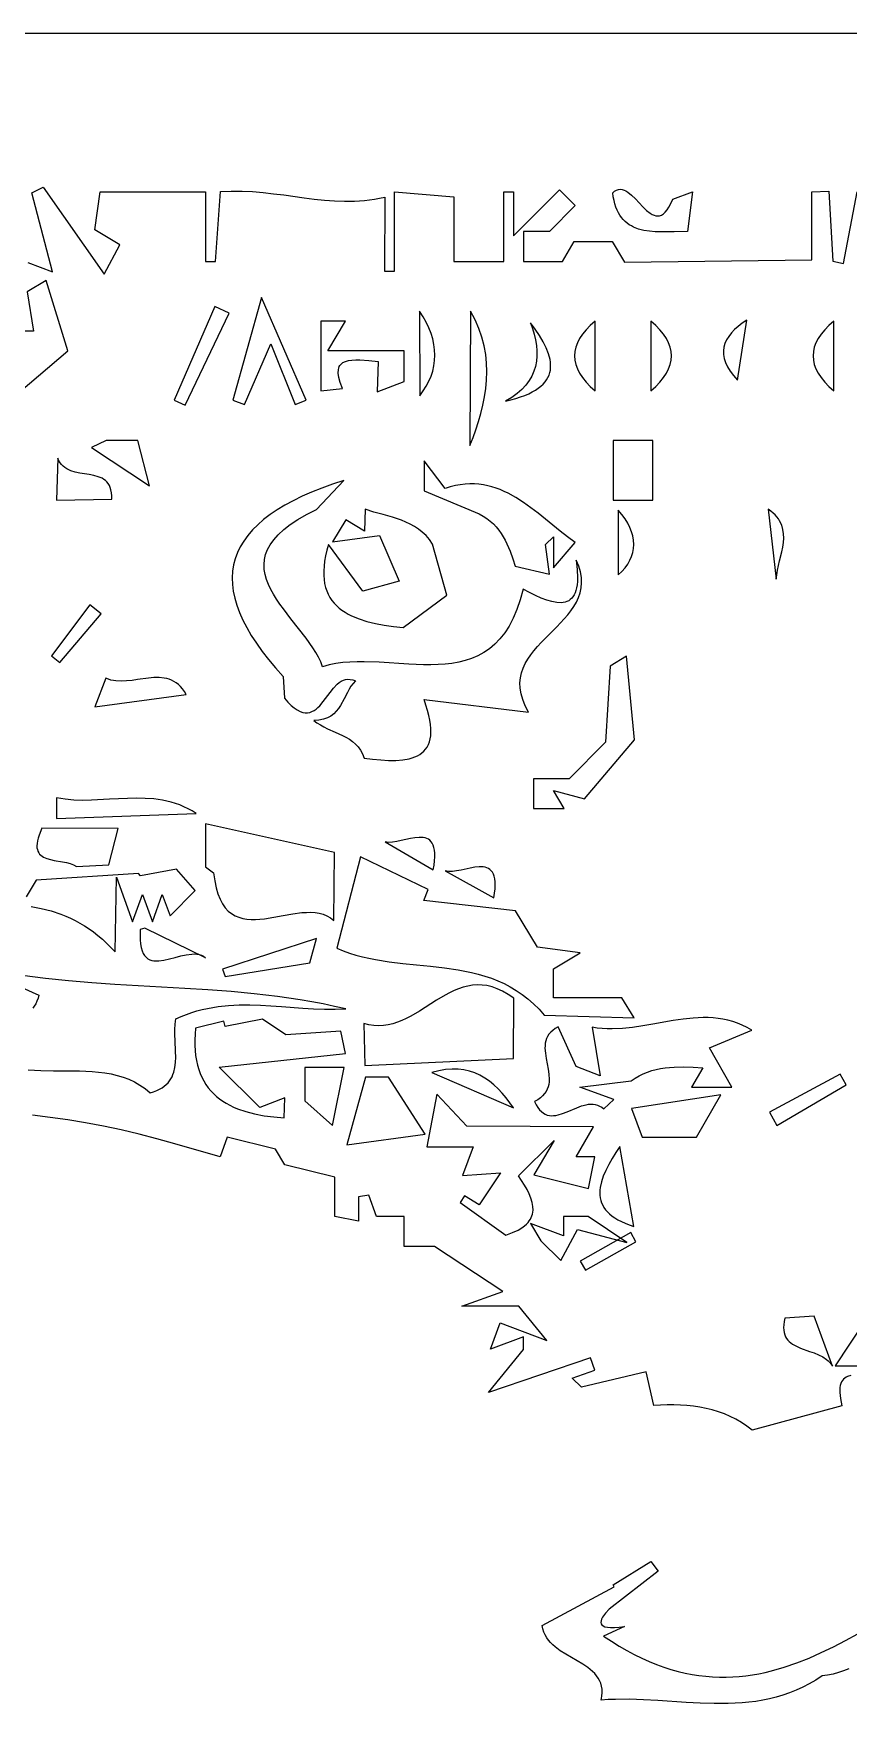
# Model space of a CAD drawing. Header units: metres. Extents: x 0 to 50, y 0 to 30.
# Drawn here: x 32.59 to 38.95, y 16.97 to 30 of the extents above; entities that cross this region are included whole.
import ezdxf

# ---------------------------------------------------------------- set-up
doc = ezdxf.new("R2010")
doc.units = ezdxf.units.M

msp = doc.modelspace()

# ---------------------------------------------------------------- linework, layer by layer
for points in [[(48, 30), (2, 30)], [(32.542372, 28.211739), (32.734108, 28.138952), (32.572945, 28.754949), (32.66086, 28.800547), (33.13813, 28.120566), (33.260617, 28.350417), (33.065368, 28.467662), (33.105824, 28.764582), (33.928771, 28.764582), (33.928771, 28.22099), (34.006364, 28.22099), (34.045246, 28.765961), (34.045246, 28.765961), (34.130199, 28.769628), (34.214036, 28.76907), (34.296859, 28.765011), (34.378769, 28.758172), (34.459869, 28.749275), (34.540261, 28.739042), (34.699325, 28.717458), (34.778203, 28.70755), (34.856779, 28.699196), (34.935157, 28.693116), (35.013437, 28.690032), (35.091723, 28.690668), (35.170115, 28.695744), (35.248716, 28.705984), (35.288126, 28.713265), (35.327628, 28.722108), (35.32543, 28.143334), (35.403023, 28.143334), (35.403023, 28.764076), (35.868576, 28.723767), (35.868576, 28.22099), (36.256536, 28.22099), (36.256536, 28.764582), (36.334129, 28.764582), (36.334129, 28.420677), (36.692161, 28.779004), (36.8152, 28.655864), (36.61346, 28.453958), (36.411721, 28.453958), (36.411721, 28.22099), (36.71433, 28.22099), (36.807441, 28.376302), (37.102291, 28.376302), (37.198714, 28.215465), (38.661894, 28.233194), (38.661894, 28.764582), (38.793601, 28.76787), (38.826742, 28.221577), (38.908161, 28.203735), (39.014232, 28.764582)], [(37.107634, 28.756629), (37.107634, 28.756629), (37.122402, 28.769126), (37.137157, 28.777585), (37.151898, 28.78232), (37.166626, 28.783643), (37.181342, 28.781867), (37.196046, 28.777305), (37.210738, 28.770269), (37.225419, 28.761073), (37.254751, 28.737448), (37.284043, 28.708934), (37.342525, 28.64724), (37.371722, 28.619065), (37.400894, 28.596007), (37.415471, 28.587178), (37.430044, 28.580567), (37.444613, 28.576486), (37.459177, 28.575249), (37.473738, 28.577166), (37.488296, 28.582552), (37.502852, 28.591719), (37.517405, 28.60498), (37.531956, 28.622648), (37.546506, 28.645034), (37.561055, 28.672453), (37.575603, 28.705217), (37.730788, 28.764582), (37.692343, 28.454573), (37.692343, 28.454573), (37.587705, 28.451465), (37.487402, 28.450335), (37.439608, 28.452026), (37.393775, 28.45603), (37.350196, 28.462952), (37.309162, 28.4734), (37.270967, 28.487979), (37.253025, 28.497008), (37.235902, 28.507296), (37.219636, 28.51892), (37.204261, 28.531956), (37.189815, 28.54648), (37.176335, 28.562567), (37.163857, 28.580292), (37.152417, 28.599733), (37.142052, 28.620964), (37.132799, 28.644061), (37.124695, 28.669101), (37.117774, 28.696158), (37.112076, 28.725309), (37.107634, 28.756629)], [(31.930903, 28.076824), (31.859564, 27.878499), (32.011305, 27.474511), (32.451962, 27.539467), (32.460816, 27.47588), (32.133393, 27.431195), (32.201376, 27.2422), (32.136392, 27.133805), (32.397276, 27.133805), (32.855756, 27.521878), (32.684983, 28.072054), (32.537762, 27.983649), (32.586592, 27.677398), (32.082663, 27.677398), (32.430824, 27.898568), (31.930903, 28.076824)], [(34.366574, 27.940088), (34.143098, 27.138961), (34.232285, 27.102965), (34.438952, 27.57777), (34.628311, 27.103273), (34.715044, 27.138312), (34.366574, 27.940088)], [(33.770848, 27.097974), (34.114899, 27.817898), (34.0028, 27.86804), (33.685643, 27.138312), (33.770848, 27.097974)], [(35.600028, 27.83271), (35.601002, 27.172633), (35.601002, 27.172633), (35.628496, 27.20948), (35.652397, 27.24718), (35.672688, 27.285676), (35.689352, 27.324912), (35.70237, 27.36483), (35.711726, 27.405374), (35.717402, 27.446487), (35.719381, 27.488111), (35.717645, 27.53019), (35.712177, 27.572668), (35.70296, 27.615487), (35.689977, 27.65859), (35.673209, 27.701921), (35.65264, 27.745422), (35.628252, 27.789038), (35.600028, 27.83271)], [(35.998218, 27.83271), (35.993184, 26.784353), (35.993184, 26.784353), (36.017048, 26.845468), (36.039473, 26.907435), (36.060096, 26.970199), (36.078551, 27.033702), (36.094474, 27.097888), (36.107501, 27.162699), (36.117266, 27.228079), (36.123405, 27.293971), (36.125553, 27.360318), (36.123346, 27.427063), (36.116419, 27.494149), (36.104407, 27.56152), (36.086945, 27.629118), (36.06367, 27.696887), (36.034216, 27.76477), (35.998218, 27.83271)], [(34.828841, 27.755054), (34.828841, 27.211461), (34.99877, 27.227766), (34.99877, 27.227766), (34.981149, 27.274528), (34.970272, 27.314574), (34.965691, 27.348384), (34.966959, 27.376438), (34.969647, 27.388457), (34.97363, 27.399217), (34.978852, 27.408778), (34.985257, 27.4172), (35.001393, 27.430868), (35.021591, 27.4407), (35.045405, 27.447177), (35.072387, 27.450779), (35.102091, 27.451986), (35.134069, 27.451278), (35.203064, 27.446036), (35.275796, 27.438895), (35.268445, 27.203217), (35.480615, 27.283762), (35.480615, 27.522085), (34.883155, 27.522085), (35.022821, 27.755054), (34.828841, 27.755054)], [(36.466455, 27.741359), (36.466455, 27.741359), (36.482029, 27.696207), (36.494987, 27.651711), (36.505094, 27.607927), (36.512116, 27.564915), (36.515821, 27.522733), (36.515974, 27.48144), (36.512341, 27.441095), (36.504688, 27.401755), (36.492782, 27.363479), (36.476389, 27.326326), (36.455275, 27.290354), (36.429206, 27.255621), (36.397948, 27.222188), (36.361268, 27.19011), (36.318932, 27.159448), (36.270706, 27.13026), (36.270706, 27.13026), (36.31281, 27.140353), (36.351887, 27.151203), (36.388008, 27.162793), (36.421243, 27.175104), (36.451664, 27.18812), (36.479339, 27.201823), (36.50434, 27.216195), (36.526738, 27.231219), (36.546602, 27.246876), (36.564004, 27.263149), (36.579013, 27.280021), (36.5917, 27.297474), (36.602137, 27.31549), (36.610392, 27.334052), (36.616538, 27.353142), (36.620644, 27.372742), (36.62278, 27.392835), (36.623018, 27.413403), (36.621427, 27.434428), (36.618079, 27.455893), (36.606391, 27.500072), (36.588518, 27.545799), (36.565024, 27.592932), (36.536473, 27.64133), (36.503428, 27.690853), (36.466455, 27.741359)], [(36.970384, 27.211461), (36.970384, 27.755054), (36.970384, 27.755054), (36.932482, 27.721079), (36.899633, 27.687105), (36.871837, 27.65313), (36.849096, 27.619156), (36.831408, 27.585181), (36.818773, 27.551207), (36.811193, 27.517232), (36.808666, 27.483257), (36.811193, 27.449283), (36.818773, 27.415308), (36.831408, 27.381334), (36.849096, 27.347359), (36.871837, 27.313385), (36.899633, 27.27941), (36.932482, 27.245436), (36.970384, 27.211461)], [(37.404901, 27.755054), (37.404901, 27.211461), (37.404901, 27.211461), (37.442803, 27.245436), (37.475652, 27.27941), (37.503448, 27.313385), (37.526189, 27.347359), (37.543877, 27.381334), (37.556512, 27.415308), (37.564092, 27.449283), (37.566619, 27.483257), (37.564092, 27.517232), (37.556512, 27.551207), (37.543877, 27.585181), (37.526189, 27.619156), (37.503448, 27.65313), (37.475652, 27.687105), (37.442803, 27.721079), (37.404901, 27.755054)], [(38.081639, 27.295139), (38.153929, 27.761874), (38.153929, 27.761874), (38.118906, 27.737831), (38.087183, 27.713231), (38.058925, 27.688048), (38.034296, 27.662254), (38.013461, 27.635821), (37.996583, 27.608723), (37.983828, 27.580933), (37.97536, 27.552422), (37.971342, 27.523164), (37.971939, 27.493131), (37.977316, 27.462296), (37.987636, 27.430632), (38.003064, 27.398112), (38.023764, 27.364708), (38.049901, 27.330392), (38.081639, 27.295139)], [(38.832597, 27.211461), (38.832597, 27.755054), (38.832597, 27.755054), (38.794694, 27.721079), (38.761845, 27.687105), (38.734049, 27.65313), (38.711308, 27.619156), (38.69362, 27.585181), (38.680986, 27.551207), (38.673405, 27.517232), (38.670878, 27.483257), (38.673405, 27.449283), (38.680986, 27.415308), (38.69362, 27.381334), (38.711308, 27.347359), (38.734049, 27.313385), (38.761845, 27.27941), (38.794694, 27.245436), (38.832597, 27.211461)], [(33.038976, 26.767991), (33.492465, 26.469382), (33.400245, 26.823181), (33.15285, 26.823181), (33.038976, 26.767991)], [(37.11005, 26.823181), (37.11005, 26.357245), (37.420419, 26.357245), (37.420419, 26.823181), (37.11005, 26.823181)], [(32.775615, 26.683972), (32.764889, 26.357245), (33.19736, 26.365824), (33.19736, 26.365824), (33.197357, 26.392075), (33.195359, 26.415663), (33.19148, 26.436747), (33.185836, 26.45549), (33.178541, 26.472052), (33.169708, 26.486595), (33.159453, 26.49928), (33.14789, 26.510268), (33.135133, 26.51972), (33.121298, 26.527798), (33.090847, 26.540474), (33.057455, 26.549585), (33.022035, 26.556422), (32.94878, 26.568431), (32.912775, 26.576181), (32.878407, 26.586814), (32.846591, 26.601621), (32.831926, 26.610992), (32.818243, 26.62189), (32.805656, 26.634475), (32.79428, 26.64891), (32.784228, 26.665355), (32.775615, 26.683972)], [(35.635799, 26.664993), (35.635799, 26.429136), (36.064808, 26.250549), (36.064808, 26.250549), (36.096608, 26.233444), (36.125698, 26.214541), (36.152254, 26.193986), (36.176452, 26.171923), (36.198466, 26.148497), (36.218475, 26.123851), (36.236652, 26.098132), (36.253174, 26.071482), (36.268216, 26.044047), (36.281954, 26.015971), (36.306223, 25.958473), (36.327387, 25.900146), (36.34685, 25.842143), (36.613993, 25.778682), (36.582424, 26.010381), (36.644497, 26.072506), (36.644497, 25.829184), (36.813829, 26.027521), (36.813829, 26.027521), (36.754421, 26.071089), (36.696192, 26.116489), (36.581806, 26.209244), (36.524912, 26.254831), (36.467728, 26.298712), (36.409887, 26.34), (36.35102, 26.377813), (36.290761, 26.411265), (36.259994, 26.426079), (36.228741, 26.439472), (36.196956, 26.451332), (36.164593, 26.461548), (36.131606, 26.470012), (36.09795, 26.476611), (36.063577, 26.481235), (36.028443, 26.483774), (35.992502, 26.484116), (35.955707, 26.482153), (35.918012, 26.477772), (35.879372, 26.470863), (35.83974, 26.461317), (35.799071, 26.449021), (35.635799, 26.664993)], [(35.008244, 26.511301), (35.008244, 26.511301), (34.91986, 26.482115), (34.836171, 26.451739), (34.757183, 26.420169), (34.6829, 26.387406), (34.613329, 26.353447), (34.548476, 26.318293), (34.488345, 26.281942), (34.432943, 26.244394), (34.382274, 26.205646), (34.336346, 26.165698), (34.295162, 26.124549), (34.25873, 26.082198), (34.227054, 26.038644), (34.20014, 25.993886), (34.177993, 25.947922), (34.16062, 25.900753), (34.148026, 25.852376), (34.140217, 25.80279), (34.137197, 25.751995), (34.138973, 25.69999), (34.14555, 25.646773), (34.156935, 25.592344), (34.173131, 25.536701), (34.194146, 25.479844), (34.219985, 25.421771), (34.250653, 25.362481), (34.286155, 25.301974), (34.326499, 25.240247), (34.371688, 25.177301), (34.421729, 25.113134), (34.476628, 25.047746), (34.536389, 24.981134), (34.544814, 24.812289), (34.544814, 24.812289), (34.572163, 24.781552), (34.597985, 24.756116), (34.622369, 24.735678), (34.645402, 24.719932), (34.667173, 24.708573), (34.68777, 24.701297), (34.70728, 24.697799), (34.725792, 24.697775), (34.743394, 24.700918), (34.760174, 24.706925), (34.776219, 24.715491), (34.791619, 24.72631), (34.80646, 24.739079), (34.820831, 24.753491), (34.848514, 24.786031), (34.902113, 24.857429), (34.929437, 24.891412), (34.958049, 24.920999), (34.973058, 24.933382), (34.988653, 24.943751), (35.004923, 24.951803), (35.021954, 24.957231), (35.039836, 24.959732), (35.058657, 24.959), (35.078503, 24.95473), (35.099464, 24.946619), (35.099464, 24.946619), (35.080983, 24.92734), (35.064646, 24.905755), (35.049944, 24.882361), (35.036362, 24.857651), (35.010513, 24.806268), (34.983003, 24.755567), (34.967344, 24.73171), (34.949734, 24.70951), (34.929659, 24.68946), (34.906608, 24.672057), (34.880069, 24.657796), (34.849529, 24.647172), (34.814477, 24.640679), (34.774399, 24.638814), (34.774399, 24.638814), (34.799136, 24.620038), (34.825474, 24.603275), (34.853065, 24.588105), (34.881562, 24.574106), (34.939883, 24.54794), (34.997659, 24.52141), (35.025474, 24.506957), (35.05211, 24.491151), (35.077221, 24.473571), (35.100457, 24.453795), (35.121473, 24.431404), (35.13992, 24.405976), (35.155451, 24.377091), (35.16772, 24.344328), (35.16772, 24.344328), (35.233571, 24.336027), (35.297266, 24.329959), (35.358218, 24.326697), (35.415843, 24.326817), (35.469554, 24.330893), (35.518767, 24.3395), (35.541503, 24.345682), (35.562895, 24.353212), (35.58287, 24.362162), (35.601354, 24.372604), (35.618274, 24.38461), (35.633558, 24.398251), (35.647131, 24.4136), (35.658921, 24.430728), (35.668855, 24.449707), (35.676859, 24.470608), (35.68286, 24.493505), (35.686785, 24.518468), (35.688561, 24.545569), (35.688114, 24.57488), (35.685372, 24.606474), (35.680262, 24.640421), (35.672709, 24.676794), (35.662642, 24.715664), (35.649986, 24.757104), (35.634668, 24.801185), (36.450782, 24.702385), (36.450782, 24.702385), (36.424352, 24.752652), (36.404859, 24.800544), (36.391855, 24.846213), (36.384891, 24.889811), (36.38352, 24.931492), (36.387293, 24.971408), (36.395763, 25.009712), (36.408481, 25.046557), (36.424999, 25.082095), (36.44487, 25.116479), (36.467644, 25.149861), (36.492875, 25.182396), (36.520115, 25.214234), (36.548914, 25.245529), (36.609401, 25.3071), (36.670752, 25.368332), (36.729383, 25.430444), (36.756558, 25.462213), (36.781709, 25.49466), (36.804388, 25.527938), (36.824147, 25.5622), (36.840537, 25.597599), (36.853112, 25.634287), (36.861422, 25.672417), (36.865019, 25.712141), (36.863456, 25.753613), (36.856285, 25.796985), (36.843057, 25.84241), (36.823325, 25.890041), (36.823325, 25.890041), (36.831278, 25.815049), (36.833207, 25.750943), (36.832013, 25.722785), (36.829435, 25.697125), (36.825512, 25.673888), (36.820285, 25.652999), (36.813795, 25.634384), (36.806081, 25.617968), (36.797185, 25.603676), (36.787146, 25.591434), (36.776005, 25.581168), (36.763802, 25.572802), (36.750578, 25.566263), (36.736373, 25.561475), (36.721228, 25.558364), (36.705182, 25.556855), (36.670553, 25.558347), (36.632808, 25.565353), (36.59227, 25.577276), (36.549263, 25.59352), (36.504109, 25.613489), (36.457133, 25.636584), (36.408656, 25.66221), (36.408656, 25.66221), (36.385896, 25.57875), (36.359918, 25.503315), (36.330875, 25.435521), (36.29892, 25.37498), (36.264205, 25.321307), (36.226884, 25.274116), (36.187109, 25.233021), (36.145034, 25.197635), (36.100811, 25.167572), (36.054594, 25.142447), (36.006535, 25.121874), (35.956786, 25.105465), (35.905502, 25.092836), (35.852835, 25.083599), (35.798937, 25.07737), (35.743962, 25.073761), (35.688063, 25.072388), (35.631393, 25.072863), (35.516349, 25.077815), (35.283733, 25.092915), (35.168607, 25.096887), (35.111875, 25.096626), (35.055901, 25.094354), (35.000837, 25.089683), (34.946837, 25.082228), (34.894054, 25.071603), (34.84264, 25.057421), (34.84264, 25.057421), (34.828407, 25.094403), (34.810702, 25.1315), (34.789956, 25.168711), (34.766598, 25.206032), (34.713764, 25.280993), (34.655637, 25.35636), (34.595652, 25.432109), (34.537248, 25.508217), (34.509713, 25.546398), (34.483861, 25.58466), (34.460123, 25.623), (34.438927, 25.661416), (34.420704, 25.699903), (34.405884, 25.738459), (34.394895, 25.777082), (34.388167, 25.815767), (34.38613, 25.854513), (34.389214, 25.893317), (34.397848, 25.932175), (34.412462, 25.971084), (34.433485, 26.010042), (34.461346, 26.049045), (34.496477, 26.088091), (34.539305, 26.127177), (34.590261, 26.1663), (34.649774, 26.205456), (34.718274, 26.244644), (34.796191, 26.283859), (35.008244, 26.511301)], [(35.174439, 26.285883), (35.170246, 26.116511), (35.02419, 26.204217), (34.921337, 26.032653), (35.287824, 26.08267), (35.440475, 25.726192), (35.158066, 25.647946), (34.890166, 26.01143), (34.890166, 26.01143), (34.87707, 25.966035), (34.866758, 25.922822), (34.859156, 25.881735), (34.854187, 25.842719), (34.851772, 25.805717), (34.851837, 25.770675), (34.854302, 25.737536), (34.859093, 25.706244), (34.866132, 25.676745), (34.875342, 25.648981), (34.886646, 25.622897), (34.899967, 25.598438), (34.91523, 25.575547), (34.932356, 25.554169), (34.951268, 25.534248), (34.971891, 25.515728), (34.994148, 25.498553), (35.01796, 25.482669), (35.043252, 25.468018), (35.069947, 25.454545), (35.127237, 25.43091), (35.189215, 25.411318), (35.255268, 25.395323), (35.324779, 25.382478), (35.397135, 25.372337), (35.471719, 25.364454), (35.812649, 25.617134), (35.702069, 26.015076), (35.702069, 26.015076), (35.677076, 26.050046), (35.650149, 26.08094), (35.621474, 26.108117), (35.591239, 26.131934), (35.55963, 26.152749), (35.526831, 26.17092), (35.49303, 26.186804), (35.458413, 26.200759), (35.387476, 26.224314), (35.315508, 26.244445), (35.243999, 26.264014), (35.174439, 26.285883)], [(37.150683, 26.279589), (37.151286, 25.774825), (37.151286, 25.774825), (37.179312, 25.801965), (37.203645, 25.829958), (37.224275, 25.858747), (37.241189, 25.888275), (37.254379, 25.918487), (37.263834, 25.949323), (37.269544, 25.980729), (37.271497, 26.012646), (37.269685, 26.045019), (37.264097, 26.077789), (37.254721, 26.110901), (37.241549, 26.144298), (37.224569, 26.177921), (37.203772, 26.211716), (37.179147, 26.245624), (37.150683, 26.279589)], [(38.32105, 26.285933), (38.384274, 25.740462), (38.384274, 25.740462), (38.38763, 25.775648), (38.393519, 25.811191), (38.40989, 25.882916), (38.427376, 25.954775), (38.434657, 25.990486), (38.439962, 26.025908), (38.442539, 26.060932), (38.441636, 26.095452), (38.436501, 26.129359), (38.426383, 26.162545), (38.410531, 26.194904), (38.40022, 26.210739), (38.388192, 26.226326), (38.374356, 26.241653), (38.358616, 26.256705), (38.340878, 26.27147), (38.32105, 26.285933)], [(32.793114, 25.090858), (33.113827, 25.470382), (33.025034, 25.540522), (32.728146, 25.142178), (32.793114, 25.090858)], [(37.214663, 25.138739), (37.086584, 25.061829), (37.051752, 24.468435), (36.766428, 24.182876), (36.489313, 24.182876), (36.489313, 23.949908), (36.729849, 23.949908), (36.645697, 24.090276), (36.8882, 24.026962), (37.277734, 24.487928), (37.214663, 25.138739)], [(33.152233, 24.96722), (33.066043, 24.744514), (33.779121, 24.840743), (33.779121, 24.840743), (33.764669, 24.864081), (33.749512, 24.884683), (33.733688, 24.902697), (33.717233, 24.918272), (33.700187, 24.931556), (33.682585, 24.942698), (33.664465, 24.951847), (33.645864, 24.959151), (33.62682, 24.964758), (33.60737, 24.968818), (33.567401, 24.972888), (33.526255, 24.97255), (33.484232, 24.968992), (33.398743, 24.956969), (33.355874, 24.950881), (33.313322, 24.946327), (33.271383, 24.944496), (33.230356, 24.946575), (33.210278, 24.949453), (33.19054, 24.953754), (33.171179, 24.959627), (33.152233, 24.96722)], [(32.765734, 24.033487), (32.764889, 23.872252), (33.8568, 23.911629), (33.8568, 23.911629), (33.825018, 23.931647), (33.792916, 23.949427), (33.760512, 23.965088), (33.727823, 23.978749), (33.694865, 23.990529), (33.661656, 24.000549), (33.628212, 24.008926), (33.594551, 24.01578), (33.526645, 24.025397), (33.458074, 24.030354), (33.388974, 24.031605), (33.319481, 24.030104), (33.179861, 24.02266), (33.040304, 24.015654), (32.970889, 24.014701), (32.901898, 24.016719), (32.833468, 24.022663), (32.765734, 24.033487)], [(32.652739, 23.798838), (32.652739, 23.798838), (32.630122, 23.744212), (32.622499, 23.72027), (32.617176, 23.698431), (32.614034, 23.678585), (32.612956, 23.660625), (32.613824, 23.644441), (32.616519, 23.629926), (32.620924, 23.616969), (32.626921, 23.605464), (32.634391, 23.595301), (32.643217, 23.586371), (32.653281, 23.578566), (32.664464, 23.571778), (32.689719, 23.560816), (32.718036, 23.552616), (32.748472, 23.54631), (32.811925, 23.5359), (32.843054, 23.53006), (32.872527, 23.522637), (32.899399, 23.512763), (32.922725, 23.499569), (33.174468, 23.510824), (33.248434, 23.794596), (32.652739, 23.798838)], [(33.928771, 23.831475), (33.928771, 23.496397), (33.992433, 23.449576), (33.992433, 23.449576), (34.000818, 23.387778), (34.012127, 23.332998), (34.026203, 23.284857), (34.042887, 23.242978), (34.062023, 23.206982), (34.083453, 23.176492), (34.107019, 23.151129), (34.132565, 23.130517), (34.159933, 23.114276), (34.188965, 23.10203), (34.219504, 23.093399), (34.251392, 23.088006), (34.284473, 23.085474), (34.318588, 23.085423), (34.353581, 23.087477), (34.389294, 23.091257), (34.462249, 23.102485), (34.536196, 23.116083), (34.609873, 23.129027), (34.682023, 23.138295), (34.717132, 23.140605), (34.751386, 23.140862), (34.784628, 23.138688), (34.816702, 23.133705), (34.847449, 23.125536), (34.876712, 23.113802), (34.904334, 23.098125), (34.930157, 23.078127), (34.937061, 23.607967), (33.928771, 23.831475)], [(35.33247, 23.691022), (35.706963, 23.472082), (35.706963, 23.472082), (35.713036, 23.50982), (35.716886, 23.543836), (35.71862, 23.574303), (35.718346, 23.601393), (35.716171, 23.62528), (35.712204, 23.646136), (35.706552, 23.664135), (35.699322, 23.679448), (35.690622, 23.69225), (35.680561, 23.702712), (35.669244, 23.711008), (35.656781, 23.717311), (35.643279, 23.721794), (35.628845, 23.724629), (35.597614, 23.726048), (35.563948, 23.722951), (35.528709, 23.716722), (35.456957, 23.700399), (35.422166, 23.693072), (35.389247, 23.688145), (35.359062, 23.687), (35.345263, 23.688279), (35.33247, 23.691022)], [(32.567655, 23.185727), (32.646854, 23.170964), (32.724715, 23.151236), (32.801124, 23.126041), (32.838748, 23.111236), (32.875967, 23.094876), (32.912767, 23.076898), (32.949133, 23.057239), (32.985051, 23.035837), (33.020507, 23.012628), (33.055487, 22.98755), (33.089976, 22.960541), (33.123962, 22.931537), (33.157428, 22.900475), (33.190362, 22.867293), (33.222749, 22.831929), (33.233456, 23.415194), (33.359245, 23.065492), (33.436837, 23.281203), (33.514429, 23.065492), (33.592021, 23.281203), (33.652178, 23.113964), (33.848475, 23.310422), (33.701603, 23.476383), (33.42214, 23.424588), (33.405045, 23.445119), (32.608351, 23.391116), (32.530099, 23.260588)], [(35.138262, 23.572743), (34.955416, 22.860449), (34.955416, 22.860449), (35.003614, 22.84039), (35.052723, 22.822752), (35.102669, 22.807314), (35.153375, 22.793862), (35.204765, 22.782175), (35.256764, 22.772037), (35.362282, 22.755538), (35.469323, 22.742622), (35.577278, 22.731548), (35.685541, 22.720575), (35.793505, 22.707962), (35.900561, 22.691968), (35.95356, 22.682159), (36.006103, 22.670851), (36.058117, 22.657827), (36.109524, 22.64287), (36.160249, 22.625762), (36.210216, 22.606285), (36.259348, 22.584221), (36.307571, 22.559353), (36.354807, 22.531463), (36.400982, 22.500334), (36.446019, 22.465747), (36.489843, 22.427486), (36.532377, 22.385332), (36.573545, 22.339068), (37.274688, 22.316305), (37.179883, 22.474443), (36.644497, 22.474443), (36.644497, 22.699646), (36.853006, 22.824854), (36.520508, 22.870232), (36.347469, 23.151651), (35.633677, 23.232159), (35.668014, 23.318143), (35.138262, 23.572743)], [(35.800867, 23.465401), (36.180589, 23.255147), (36.180589, 23.255147), (36.185928, 23.291429), (36.189091, 23.324081), (36.190184, 23.353275), (36.189312, 23.379181), (36.186584, 23.401971), (36.182106, 23.421817), (36.175984, 23.438889), (36.168325, 23.453359), (36.159236, 23.465398), (36.148824, 23.475178), (36.137194, 23.48287), (36.124455, 23.488645), (36.110712, 23.492674), (36.096073, 23.49513), (36.064531, 23.496002), (36.030683, 23.492633), (35.995382, 23.486393), (35.923836, 23.470782), (35.889298, 23.46415), (35.856721, 23.46013), (35.82696, 23.46009), (35.813401, 23.461991), (35.800867, 23.465401)], [(33.419817, 23.00728), (33.419817, 23.00728), (33.41824, 22.964913), (33.418958, 22.92739), (33.421854, 22.894453), (33.426811, 22.865849), (33.433712, 22.841322), (33.442441, 22.820616), (33.452882, 22.803475), (33.464918, 22.789644), (33.478433, 22.778868), (33.493309, 22.770891), (33.509431, 22.765458), (33.526682, 22.762313), (33.544946, 22.7612), (33.564106, 22.761865), (33.604647, 22.767504), (33.647374, 22.777187), (33.691355, 22.788868), (33.735657, 22.800504), (33.779349, 22.810051), (33.821499, 22.815466), (33.841704, 22.815985), (33.861175, 22.814704), (33.879793, 22.811368), (33.897443, 22.805721), (33.914009, 22.797508), (33.929374, 22.786474), (33.456269, 23.018036), (33.419817, 23.00728)], [(34.082401, 22.639365), (34.742605, 22.746343), (34.795712, 22.937238), (34.062012, 22.696839), (34.082401, 22.639365)], [(32.141042, 22.713307), (32.6292, 22.495112), (32.6292, 22.495112), (32.622204, 22.470003), (32.613744, 22.447311), (32.603896, 22.426891), (32.592733, 22.408601), (32.580332, 22.392296)], [(32.544444, 21.911562), (32.593292, 21.907958), (32.642746, 21.905716), (32.742986, 21.904031), (32.844183, 21.903941), (32.945358, 21.902881), (33.045534, 21.898285), (33.09494, 21.893859), (33.143729, 21.887587), (33.191779, 21.879149), (33.238966, 21.868223), (33.285169, 21.85449), (33.330265, 21.837627), (33.374132, 21.817315), (33.416648, 21.793233), (33.457689, 21.765061), (33.497134, 21.732477), (33.497134, 21.732477), (33.523774, 21.740323), (33.547989, 21.749347), (33.569889, 21.759496), (33.589585, 21.770718), (33.60719, 21.782962), (33.622813, 21.796174), (33.636567, 21.810304), (33.648563, 21.825299), (33.658912, 21.841107), (33.667724, 21.857676), (33.675112, 21.874954), (33.681187, 21.892889), (33.68984, 21.930521), (33.694575, 21.970157), (33.69628, 22.011379), (33.695846, 22.053772), (33.692119, 22.140402), (33.690605, 22.183808), (33.690512, 22.226718), (33.692728, 22.268716), (33.698144, 22.309387), (33.698144, 22.309387), (33.73917, 22.327653), (33.78021, 22.343919), (33.821266, 22.358282), (33.862338, 22.37084), (33.903429, 22.38169), (33.94454, 22.390931), (34.026829, 22.404976), (34.109215, 22.413756), (34.191711, 22.418052), (34.274329, 22.418648), (34.35708, 22.416324), (34.439977, 22.411864), (34.523031, 22.406048), (34.689659, 22.393479), (34.773257, 22.38829), (34.85706, 22.384874), (34.941079, 22.384013), (35.025327, 22.386488), (35.025327, 22.386488), (34.936648, 22.407085), (34.847718, 22.42579), (34.758555, 22.442725), (34.669174, 22.458013), (34.489818, 22.484136), (34.309775, 22.505135), (34.129171, 22.521989), (33.948129, 22.535674), (33.766774, 22.547169), (33.58523, 22.55745), (33.222076, 22.578282), (33.040714, 22.590787), (32.859662, 22.605989), (32.679044, 22.624864), (32.498986, 22.648391)], [(35.171719, 21.946557), (36.334129, 21.999915), (36.335033, 22.469917), (36.335033, 22.469917), (36.291079, 22.500582), (36.248287, 22.52543), (36.206589, 22.544806), (36.165916, 22.559052), (36.126199, 22.568514), (36.087369, 22.573536), (36.049358, 22.574461), (36.012097, 22.571634), (35.975517, 22.5654), (35.939549, 22.556101), (35.904124, 22.544082), (35.869175, 22.529688), (35.834631, 22.513263), (35.800424, 22.49515), (35.732747, 22.45524), (35.598414, 22.370314), (35.530657, 22.330806), (35.49639, 22.312994), (35.461772, 22.296937), (35.426736, 22.282978), (35.391211, 22.271462), (35.355129, 22.262732), (35.318422, 22.257134), (35.28102, 22.25501), (35.242855, 22.256705), (35.203858, 22.262563), (35.16396, 22.272929), (35.171719, 21.946557)], [(33.85085, 22.237883), (33.85085, 22.237883), (33.847148, 22.190793), (33.845483, 22.145723), (33.845816, 22.102634), (33.848106, 22.061488), (33.852314, 22.022243), (33.858398, 21.984861), (33.86632, 21.949302), (33.876039, 21.915527), (33.887514, 21.883495), (33.900707, 21.853168), (33.915575, 21.824506), (33.932081, 21.797469), (33.950182, 21.772017), (33.96984, 21.748112), (33.991014, 21.725714), (34.013665, 21.704782), (34.037751, 21.685278), (34.063232, 21.667163), (34.09007, 21.650395), (34.118223, 21.634937), (34.147652, 21.620747), (34.178315, 21.607788), (34.243189, 21.5854), (34.312522, 21.567457), (34.385994, 21.553642), (34.463285, 21.543638), (34.544072, 21.53713), (34.549325, 21.692458), (34.35248, 21.617731), (34.03683, 21.933641), (35.021926, 22.038318), (34.986123, 22.214226), (34.55604, 22.185347), (34.373434, 22.307184), (34.082464, 22.248942), (34.071567, 22.291071), (33.85085, 22.237883)], [(37.008994, 21.865869), (36.821404, 21.936657), (36.68242, 22.247062), (36.68242, 22.247062), (36.659408, 22.233774), (36.639827, 22.219593), (36.623445, 22.204576), (36.610029, 22.188781), (36.599349, 22.172264), (36.591172, 22.155084), (36.585267, 22.137297), (36.5814, 22.118963), (36.579341, 22.100137), (36.578857, 22.080878), (36.581688, 22.041289), (36.588038, 22.000656), (36.59605, 21.959439), (36.603869, 21.918099), (36.609641, 21.877096), (36.611508, 21.836889), (36.610399, 21.817228), (36.607617, 21.797939), (36.602932, 21.779079), (36.596111, 21.760706), (36.586923, 21.742877), (36.575135, 21.725649), (36.560515, 21.709081), (36.542833, 21.69323), (36.521855, 21.678153), (36.49735, 21.663908), (36.49735, 21.663908), (36.509928, 21.638894), (36.523111, 21.617588), (36.536865, 21.599771), (36.551158, 21.58522), (36.565957, 21.573715), (36.581229, 21.565035), (36.596943, 21.558959), (36.613065, 21.555265), (36.629563, 21.553733), (36.646405, 21.554141), (36.663558, 21.556268), (36.680988, 21.559893), (36.716555, 21.570754), (36.752843, 21.584955), (36.826545, 21.616302), (36.863438, 21.62991), (36.900011, 21.639783), (36.918096, 21.642766), (36.936004, 21.644152), (36.953701, 21.64372), (36.971156, 21.641249), (36.988335, 21.636517), (37.005207, 21.629304), (37.021738, 21.619389), (37.037896, 21.60655), (37.117327, 21.67973), (36.85141, 21.775539), (37.251037, 21.825272), (37.251037, 21.825272), (37.281673, 21.846577), (37.313111, 21.865084), (37.345306, 21.880967), (37.378211, 21.894397), (37.41178, 21.90555), (37.445968, 21.914597), (37.480727, 21.921712), (37.516013, 21.927069), (37.55178, 21.93084), (37.58798, 21.933199), (37.6615, 21.934374), (37.736206, 21.93198), (37.811728, 21.927403), (37.723083, 21.775539), (38.037819, 21.775539), (37.862087, 22.084153), (38.193488, 22.221105), (38.193488, 22.221105), (38.156453, 22.242385), (38.119194, 22.260678), (38.08172, 22.276151), (38.044041, 22.288969), (38.006167, 22.299298), (37.968109, 22.307305), (37.929876, 22.313154), (37.891478, 22.317012), (37.852925, 22.319044), (37.814228, 22.319417), (37.736437, 22.315848), (37.658186, 22.307632), (37.579553, 22.296094), (37.421465, 22.268365), (37.342168, 22.254826), (37.262808, 22.243275), (37.183466, 22.235037), (37.10422, 22.231441), (37.064658, 22.231797), (37.02515, 22.233811), (36.985707, 22.237649), (36.946337, 22.243477), (37.008994, 21.865869)], [(34.704693, 21.930851), (34.704693, 21.670149), (34.920965, 21.478436), (35.010995, 21.930851), (34.704693, 21.930851)], [(35.694769, 21.889855), (36.332792, 21.615027), (36.332792, 21.615027), (36.30423, 21.655371), (36.274721, 21.693756), (36.244143, 21.72994), (36.212378, 21.763682), (36.179303, 21.794738), (36.144801, 21.822867), (36.108749, 21.847827), (36.071029, 21.869374), (36.03152, 21.887268), (35.990101, 21.901265), (35.946653, 21.911123), (35.901056, 21.9166), (35.853189, 21.917455), (35.802933, 21.913443), (35.750166, 21.904324), (35.694769, 21.889855)], [(35.177597, 21.853195), (35.032245, 21.326727), (35.642412, 21.408551), (35.357278, 21.853195), (35.177597, 21.853195)], [(38.881961, 21.876993), (38.330479, 21.581977), (38.38904, 21.478501), (38.92873, 21.795026), (38.881961, 21.876993)], [(35.735959, 21.720919), (35.657261, 21.309603), (36.018409, 21.309603), (35.934072, 21.087078), (36.231266, 21.106646), (36.065327, 20.857534), (35.949591, 20.927033), (35.915661, 20.875526), (36.27365, 20.622225), (36.27365, 20.622225), (36.325709, 20.640943), (36.369598, 20.661362), (36.405758, 20.683408), (36.434625, 20.707009), (36.446461, 20.719369), (36.456639, 20.732091), (36.465213, 20.745165), (36.472238, 20.758583), (36.481862, 20.786411), (36.485948, 20.815503), (36.484935, 20.845786), (36.479262, 20.877187), (36.469367, 20.909633), (36.455689, 20.943053), (36.438667, 20.977372), (36.41874, 21.012518), (36.371922, 21.085002), (36.650946, 21.359187), (36.491161, 21.092661), (36.917789, 20.986245), (36.967798, 21.231947), (36.821907, 21.231947), (36.957975, 21.465566), (35.969734, 21.471609), (35.735959, 21.720919)], [(37.252853, 21.610539), (37.337476, 21.387259), (37.760421, 21.387259), (37.952438, 21.716938), (37.252853, 21.610539)], [(38.965975, 19.525767), (38.940157, 19.51778), (38.928646, 19.512137), (38.918157, 19.505263), (38.90876, 19.497056), (38.900522, 19.487416), (38.893511, 19.476244), (38.887796, 19.46344), (38.883445, 19.448904), (38.880526, 19.432534), (38.879107, 19.414233), (38.879257, 19.393899), (38.884535, 19.346734), (38.896905, 19.290239), (38.196605, 19.098382), (38.196605, 19.098382), (38.155401, 19.130231), (38.112973, 19.158838), (38.069389, 19.184333), (38.024718, 19.206845), (37.979027, 19.226503), (37.932383, 19.243439), (37.884855, 19.25778), (37.83651, 19.269658), (37.787416, 19.2792), (37.73764, 19.286538), (37.687251, 19.291801), (37.636316, 19.295118), (37.584904, 19.296618), (37.533081, 19.296433), (37.428475, 19.291521), (37.367755, 19.555815), (36.863287, 19.433971), (36.792075, 19.505242), (36.966736, 19.568172), (36.933489, 19.664232), (36.138577, 19.394322), (36.411721, 19.72844), (36.411721, 19.828783), (36.154278, 19.731052), (36.228852, 19.938371), (36.592916, 19.800164), (36.374688, 20.067106), (35.928925, 20.067106), (36.249266, 20.182524), (35.716624, 20.533043), (35.480615, 20.533043), (35.480615, 20.766011), (35.263357, 20.766011), (35.203217, 20.933202), (35.123691, 20.921323), (35.123691, 20.731539), (34.93747, 20.767905), (34.93747, 21.074006), (34.54701, 21.171401), (34.474415, 21.292493), (34.099064, 21.386119), (34.043608, 21.231947), (33.690289, 21.33473), (33.690289, 21.33473), (33.550241, 21.373903), (33.410467, 21.409783), (33.270967, 21.442389), (33.131742, 21.471739), (32.992791, 21.497853), (32.854113, 21.520748), (32.715708, 21.540444), (32.577576, 21.556959)], [(37.162969, 21.312947), (37.162969, 21.312947), (37.131821, 21.26564), (37.102724, 21.218629), (37.076324, 21.172087), (37.053264, 21.126188), (37.034187, 21.081109), (37.019739, 21.037022), (37.010564, 20.994103), (37.008154, 20.973136), (37.007305, 20.952526), (37.008095, 20.932295), (37.010606, 20.912465), (37.014918, 20.893059), (37.021112, 20.874096), (37.029268, 20.8556), (37.039466, 20.837593), (37.051788, 20.820095), (37.066313, 20.80313), (37.083123, 20.786718), (37.102298, 20.770881), (37.123917, 20.755642), (37.148063, 20.741023), (37.174814, 20.727044), (37.204253, 20.713728), (37.236459, 20.701096), (37.271512, 20.689171), (37.162969, 21.312947)], [(36.72209, 20.616054), (36.466797, 20.712969), (36.547507, 20.578342), (36.70241, 20.423311), (36.831436, 20.665433), (37.218125, 20.564475), (36.91607, 20.766011), (36.72209, 20.766011), (36.72209, 20.616054)], [(36.894378, 20.34733), (37.28846, 20.569418), (37.247662, 20.641769), (36.854053, 20.418788), (36.894378, 20.34733)], [(38.451906, 19.97343), (38.451906, 19.97343), (38.446206, 19.946985), (38.442856, 19.92267), (38.441732, 19.900366), (38.44271, 19.879955), (38.445668, 19.86132), (38.450483, 19.844343), (38.457031, 19.828905), (38.465188, 19.81489), (38.474832, 19.802178), (38.48584, 19.790653), (38.511453, 19.770689), (38.54104, 19.754055), (38.573616, 19.739809), (38.643791, 19.714705), (38.679418, 19.701961), (38.71409, 19.687832), (38.746822, 19.671375), (38.776626, 19.651647), (38.790123, 19.640261), (38.802518, 19.627704), (38.813688, 19.613857), (38.823511, 19.598603), (38.680839, 19.98945), (38.451906, 19.97343)], [(39.308495, 19.60117), (39.040909, 19.697581), (39.122769, 19.91357), (39.072941, 19.947808), (38.844281, 19.60117), (39.308495, 19.60117)], [(38.949717, 17.238144), (38.909694, 17.221708), (38.868947, 17.207703), (38.827396, 17.196402), (38.784962, 17.188082), (38.741563, 17.183019), (38.741563, 17.183019), (38.691689, 17.149862), (38.64136, 17.120062), (38.590594, 17.093458), (38.539413, 17.069891), (38.487836, 17.049201), (38.435883, 17.031227), (38.383575, 17.01581), (38.33093, 17.00279), (38.27797, 16.992007), (38.224713, 16.983301), (38.17118, 16.976511), (38.117392, 16.971478), (38.009126, 16.966044), (37.900074, 16.965718), (37.790398, 16.96922), (37.680255, 16.97527), (37.459211, 16.989898), (37.348629, 16.995917), (37.238219, 16.999364), (37.128142, 16.998962), (37.073278, 16.996917), (37.018556, 16.99343), (37.018556, 16.99343), (37.023363, 17.023466), (37.025105, 17.051445), (37.023964, 17.077497), (37.020124, 17.10175), (37.013766, 17.124334), (37.005074, 17.145378), (36.994229, 17.165011), (36.981414, 17.183361), (36.966811, 17.200558), (36.950604, 17.216731), (36.914104, 17.246521), (36.873374, 17.273763), (36.829873, 17.299489), (36.740398, 17.350522), (36.697344, 17.377894), (36.657359, 17.40788), (36.638973, 17.424175), (36.621902, 17.441511), (36.606327, 17.460016), (36.592432, 17.47982), (36.580399, 17.501052), (36.570411, 17.52384), (36.562649, 17.548313), (36.557297, 17.574601), (37.118104, 17.877724), (37.11005, 17.892737), (37.404434, 18.074046), (37.462076, 18.000402), (37.07929, 17.703592), (37.07929, 17.703592), (37.050417, 17.670925), (37.028497, 17.639996), (37.021017, 17.625617), (37.016322, 17.612192), (37.014763, 17.599894), (37.016688, 17.588897), (37.022446, 17.579374), (37.032387, 17.571499), (37.04686, 17.565443), (37.066213, 17.561382), (37.090797, 17.559488), (37.12096, 17.559934), (37.157053, 17.562893), (37.199422, 17.568539), (37.036189, 17.491847), (37.036189, 17.491847), (37.09705, 17.451712), (37.157256, 17.414577), (37.216821, 17.380375), (37.275762, 17.34904), (37.334094, 17.320503), (37.391832, 17.294699), (37.448993, 17.27156), (37.505591, 17.251019), (37.561643, 17.233009), (37.617164, 17.217464), (37.672169, 17.204315), (37.726675, 17.193498), (37.780696, 17.184943), (37.834248, 17.178585), (37.887348, 17.174356), (37.94001, 17.17219), (37.99225, 17.172019), (38.044083, 17.173776), (38.095526, 17.177395), (38.146594, 17.182808), (38.197301, 17.189949), (38.247665, 17.19875), (38.297701, 17.209144), (38.347424, 17.221066), (38.445993, 17.24922), (38.543497, 17.282676), (38.640062, 17.320899), (38.735812, 17.363352), (38.830871, 17.409501), (38.925365, 17.458808), (39.019418, 17.510738)]]:
    msp.add_lwpolyline(points)

doc.saveas('drawing.dxf')
